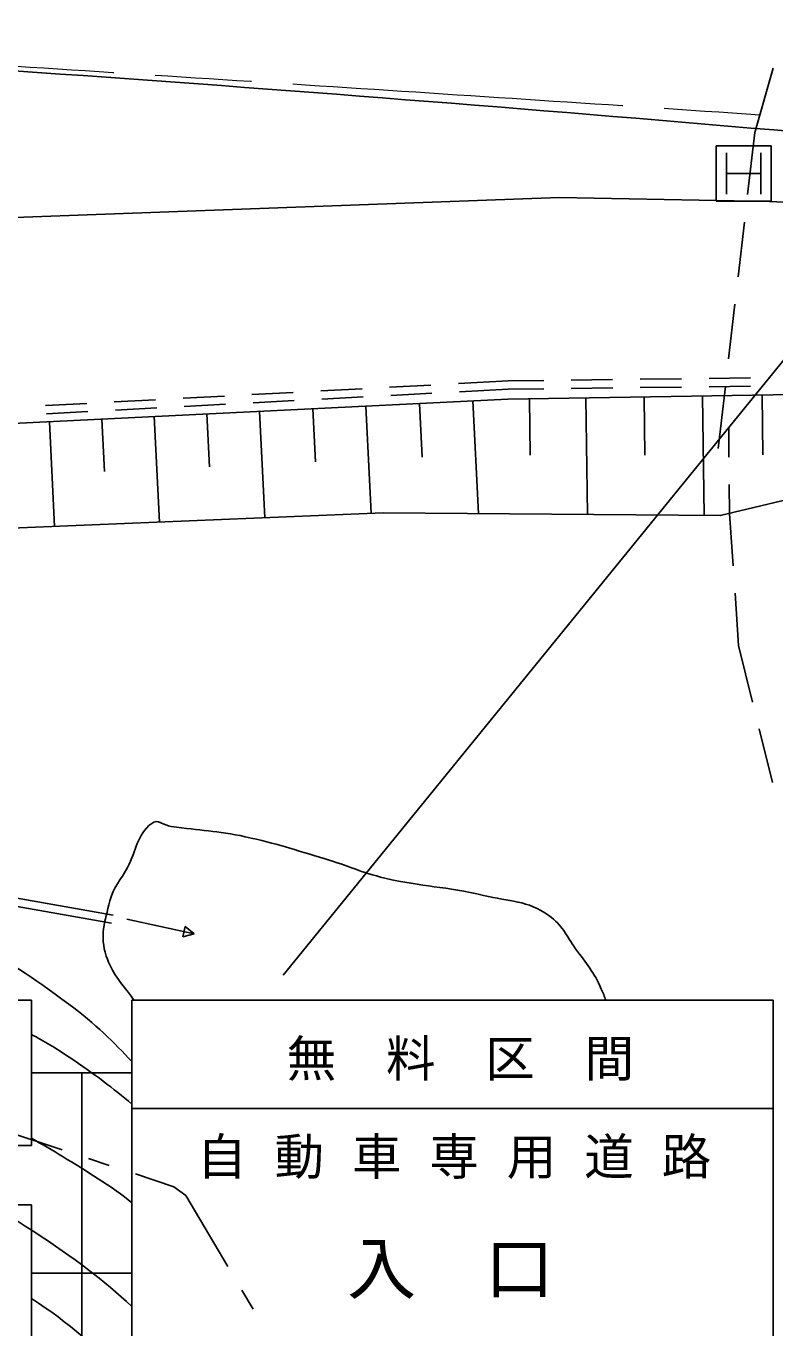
# Model space of a CAD drawing. Units: millimetres, scale not verified. Extents: x 40000 to 680000, y 20000 to 380000.
# Drawn here: x 396845 to 424009, y 251648 to 298879 of the extents above; entities that cross this region are included whole.
import ezdxf
from ezdxf.enums import TextEntityAlignment as Align

# ---------------------------------------------------------------- set-up
doc = ezdxf.new("R2010")
doc.units = ezdxf.units.MM
doc.header["$LTSCALE"] = 1000
doc.linetypes.add('CHAIN', pattern=[18.5, 12, -1.5, 3.5, -1.5])
for name, color, linetype, lineweight in [('M-BGD', 7, 'Continuous', 25), ('M-BMK', 2, 'CHAIN', 13), ('M-BMK-ROW', 30, 'Continuous', 25), ('M-STR-STRC', 7, 'Continuous', 25)]:
    doc.layers.add(name, color=color, linetype=linetype, lineweight=lineweight)
doc.styles.add('ＭＳ ゴシック', font='')
doc.styles.get('ＭＳ ゴシック').set_extended_font_data('MS Gothic')

msp = doc.modelspace()

# ---------------------------------------------------------------- linework, layer by layer
at = {"layer": 'M-BGD'}
for p, q in [((423275, 295012), (423939, 297355)), ((423015, 292762), (423275, 295012)), ((421872, 292531), (421872, 294531)), ((421872, 294531), (423872, 294531)), ((422247, 294281), (422247, 292781)), ((423497, 294281), (423497, 292781)), ((423872, 294531), (423872, 292531)), ((422247, 293531), (423497, 293531)), ((423872, 292531), (421872, 292531)), ((422671, 289781), (422900, 291768)), ((422327, 286801), (422556, 288788)), ((410033, 285776), (411531, 285856)), ((412530, 285909), (414327, 286004)), ((414327, 286004), (415620, 286020)), ((416620, 286033), (418120, 286051)), ((416623, 285733), (418123, 285751)), ((419120, 286063), (420619, 286082)), ((419123, 285763), (420623, 285782)), ((421619, 286094), (423119, 286113)), ((421623, 285794), (423123, 285813)), ((421952, 283557), (422212, 285808)), ((400047, 285245), (401545, 285324)), ((402544, 285377), (404042, 285457)), ((405040, 285510), (406538, 285590)), ((405078, 285212), (406576, 285292)), ((407537, 285643), (409034, 285723)), ((407575, 285345), (409073, 285424)), ((410071, 285477), (411569, 285557)), ((412568, 285610), (414337, 285704)), ((413056, 285281), (413257, 281193)), ((414337, 285704), (415623, 285720)), ((415100, 285355), (415133, 283309)), ((417146, 285387), (417213, 281159)), ((419260, 285421), (419294, 283307)), ((421375, 285454), (421443, 281122)), ((423541, 285489), (423575, 283322)), ((397551, 285112), (399049, 285191)), ((397589, 284813), (399087, 284893)), ((400085, 284946), (401583, 285026)), ((402582, 285079), (404080, 285159)), ((403405, 284806), (403499, 282893)), ((405318, 284900), (405507, 281045)), ((407245, 284995), (407340, 283067)), ((409172, 285089), (409363, 281206)), ((411114, 285185), (411210, 283243)), ((397695, 284525), (397882, 280728)), ((399594, 284618), (399687, 282720)), ((401492, 284711), (401680, 280886)), ((422342, 283241), (422333, 284286)), ((422360, 281196), (422350, 282241)), ((422491, 279299), (422360, 281196)), ((422691, 276404), (422560, 278301)), ((423199, 274353), (422691, 276404)), ((423921, 271441), (423440, 273383)), ((400498, 266473), (402941, 265946)), ((402535, 265841), (402614, 266208)), ((402941, 265946), (402535, 265841)), ((402614, 266208), (402941, 265946))]:
    msp.add_line(p, q, dxfattribs=at)
for points in [[(345305, 288870), (353274, 293551), (371887, 295758), (394439, 291865), (416186, 292655), (423798, 292511), (426345, 292402)], [(436403, 285198), (425416, 285518), (414315, 285342), (394878, 284386), (384702, 279968), (381126, 279669), (381865, 271686), (368897, 270546), (359446, 279736)], [(386233, 277461), (388236, 277595), (395715, 280637), (409794, 281224), (422026, 281117), (428681, 282701), (436403, 285198)], [(358925, 279680), (362306, 272288), (367648, 266890), (385705, 268845), (399948, 266333)], [(385841, 275706), (386190, 269064), (400000, 266629)]]:
    msp.add_lwpolyline(points, dxfattribs=at)
msp.add_arc((284225, -1320465), 1621605, 84.96764, 86.86159, dxfattribs=at)
for points, knots in [([(362306, 272288), (362467, 271190), (362508, 270913), (362642, 270031), (362762, 269242), (362728, 268776), (362955, 268011), (363349, 266688), (363298, 265668), (364336, 264759), (365200, 264001), (365990, 264037), (367109, 263774), (368032, 263556), (368592, 263496), (369533, 263616), (370085, 263686), (370373, 263835), (370905, 263998), (372158, 264383), (372801, 264798), (374081, 265086), (378380, 266054), (380847, 266582), (385254, 266663), (388942, 266731), (391122, 266686), (394632, 265551), (396243, 265029), (397031, 264399), (398393, 263392), (399373, 262668), (400034, 262009), (400685, 261309)], [0, 0, 0, 0, 1, 1, 1, 2, 2, 2, 3, 3, 3, 4, 4, 4, 5, 5, 5, 6, 6, 6, 7, 7, 7, 8, 8, 8, 9, 9, 9, 10, 10, 10, 11, 11, 11, 11]), ([(400757, 263541), (400723, 263587), (400688, 263634), (400653, 263682), (400259, 264222), (399969, 264506), (399757, 265140), (399510, 265882), (399695, 266380), (399886, 267139), (400017, 267660), (400275, 267881), (400529, 268355), (400864, 268983), (400843, 269514), (401403, 269954), (401623, 270128), (401835, 269882), (402113, 269841), (403161, 269687), (403764, 269695), (404798, 269469), (405943, 269219), (406565, 269001), (407689, 268668), (408544, 268416), (408993, 268170), (409861, 267967), (411244, 267644), (412062, 267671), (413443, 267338), (414384, 267112), (415022, 267170), (415811, 266610), (416303, 266261), (416430, 265899), (416779, 265408), (417173, 264856), (417443, 264567), (417711, 263945), (417771, 263806), (417825, 263672), (417874, 263541)], [0, 0, 0, 0, 1, 1, 1, 2, 2, 2, 3, 3, 3, 4, 4, 4, 5, 5, 5, 6, 6, 6, 7, 7, 7, 8, 8, 8, 9, 9, 9, 10, 10, 10, 11, 11, 11, 12, 12, 12, 13, 13, 13, 14, 14, 14, 14]), ([(351776, 265982), (351897, 265630), (352024, 265256), (352155, 264841), (352612, 263389), (352651, 262478), (353380, 261143), (354484, 259119), (355279, 258053), (356868, 256384), (358173, 255014), (359004, 254300), (360628, 253329), (361714, 252679), (362373, 252301), (363621, 252086), (365105, 251830), (365978, 251833), (367476, 251990), (368577, 252105), (369316, 252173), (370167, 252881), (370275, 252971), (370285, 253068), (370383, 253168), (371856, 254663), (373259, 254739), (375157, 255634), (376494, 256264), (377270, 256568), (378675, 257026), (379860, 257413), (380529, 257651), (381760, 257845), (383231, 258078), (384073, 258137), (385562, 258125), (388313, 258103), (389893, 258073), (392573, 257449), (394513, 256997), (395451, 256229), (397123, 255146), (398602, 254188), (399669, 253376), (400685, 252427)], [0, 0, 0, 0, 1, 1, 1, 2, 2, 2, 3, 3, 3, 4, 4, 4, 5, 5, 5, 6, 6, 6, 7, 7, 7, 8, 8, 8, 9, 9, 9, 10, 10, 10, 11, 11, 11, 12, 12, 12, 13, 13, 13, 14, 14, 14, 15, 15, 15, 15]), ([(397048, 262294), (397474, 262067), (397913, 261805), (398408, 261473), (399338, 260851), (400014, 260335), (400685, 259770)], [0, 0, 0, 0, 1, 1, 1, 2, 2, 2, 2]), ([(400685, 256183), (400329, 256473), (399936, 256760), (399460, 257064), (398548, 257647), (397788, 258107), (397048, 258531)], [0, 0, 0, 0, 1, 1, 1, 2, 2, 2, 2]), ([(401474, 248848), (401285, 249147), (401152, 249386), (400843, 249652), (399374, 250915), (398403, 251847), (397048, 252713)], [0, 0, 0, 0, 1, 1, 1, 2, 2, 2, 2])]:
    msp.add_open_spline(points, degree=3, knots=knots, dxfattribs=at)
at = {"layer": 'M-BMK'}
msp.add_arc((-206570, -9155149), 9471777, 86.10428, 86.49183, dxfattribs=at)
at = {"layer": 'M-BMK-ROW'}
for p, q in [((394078, 259459), (398155, 258113)), ((399105, 257799), (399864, 257548)), ((400814, 257234), (402207, 256774)), ((402207, 256774), (402637, 256451)), ((402637, 256451), (404165, 253875)), ((404675, 253015), (405083, 252327))]:
    msp.add_line(p, q, dxfattribs=at)
at = {"layer": 'M-STR-STRC'}
for p, q in [((406176, 264449), (429518, 293159)), ((397048, 263541), (381048, 263541)), ((381048, 263541), (397048, 263541)), ((397048, 263541), (397048, 258262)), ((400685, 251152), (400685, 263541)), ((400685, 263541), (423940, 263541)), ((423940, 251152), (423940, 263541)), ((397048, 260902), (398867, 260902)), ((398867, 260902), (398867, 248848)), ((398867, 260902), (400685, 260902)), ((400685, 259612), (423940, 259612)), ((397048, 258262), (381048, 258262)), ((397048, 256118), (381048, 256118)), ((397048, 251152), (397048, 256118)), ((397048, 253635), (398867, 253635)), ((398867, 253635), (400685, 253635))]:
    msp.add_line(p, q, dxfattribs=at)

# ---------------------------------------------------------------- texts
at = {"layer": 'M-STR-STRC', "style": 'ＭＳ ゴシック'}
for s, height, p in [('無\u3000料\u3000区\u3000間', 1320, (412598, 261423)), ('入\u3000口', 1833, (412243, 253814))]:
    msp.add_text(s, height=height, dxfattribs=at).set_placement(p, align=Align.MIDDLE_CENTER)
at = {"layer": 'M-STR-STRC', "insert": (403046, 257053), "char_height": 1320, "attachment_point": 7, "style": 'ＭＳ ゴシック'}
msp.add_mtext('\\T1.56;自動車専用道路', dxfattribs=at)

doc.saveas('drawing.dxf')
